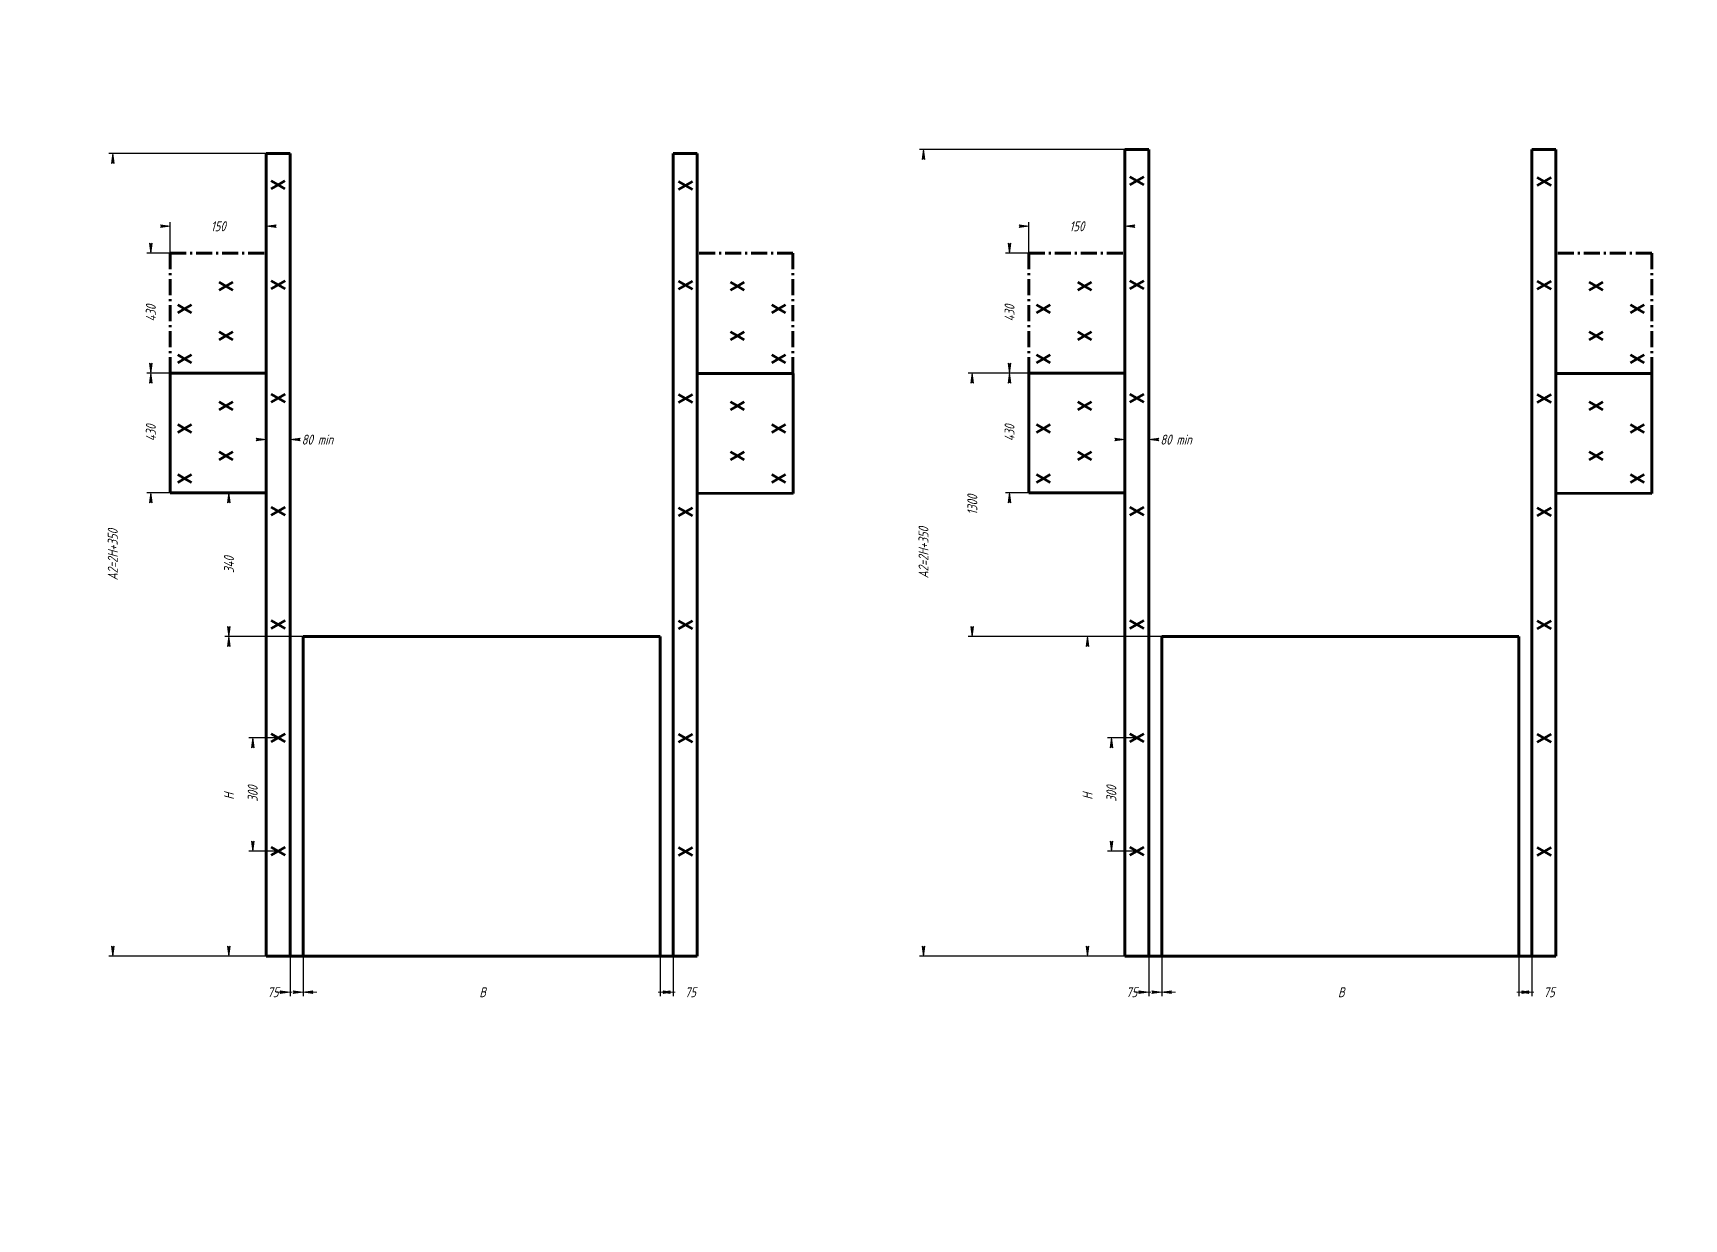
# Model space of a CAD drawing. Header units: millimetres. Extents: x 0 to 1680, y 0 to 594.
# Drawn here: x 853 to 1680, y 0 to 594 of the extents above; entities that cross this region are included whole.
import ezdxf

# ---------------------------------------------------------------- set-up
doc = ezdxf.new("R2010")
doc.units = ezdxf.units.MM
for name, pattern in [('K5LT_AXLED_REINFORCED', [13, 8, -2, 1, -2]), ('K5LT_BASIC', [0]), ('K5LT_THIN', [0])]:
    doc.linetypes.add(name, pattern=pattern)
doc.layers.add('Системный слой', color=7, linetype='Continuous')
doc.styles.add('KDIMTEXTSTYLE', font='GOST_AU.SHX', dxfattribs={"width": 0.96, "oblique": 15, "height": 5})
doc.dimstyles.new('KDIMSTYLE (1.00)', dxfattribs={"dimtxt": 5, "dimasz": 1, "dimexe": 2, "dimexo": 0, "dimgap": 1, "dimtad": 1, "dimtxsty": 'KDIMTEXTSTYLE', "dimsah": 1, "dimcen": 0, "dimdle": 1, "dimadec": 0, "dimazin": 0, "dimtfac": 0.667, "dimtmove": 0, "dimatfit": 3, "dimfxl": 1, "dimtvp": 1, "dimtolj": 1, "dimtzin": 0, "dimarcsym": 0})

# ---------------------------------------------------------------- blocks, each defined once
blk = doc.blocks.new('KDIMARROW_01')
at = {"layer": 'Системный слой'}
blk.add_hatch(color=0, dxfattribs=at).paths.add_polyline_path([(0, 0), (-5, 0.658262491226197), (-4.5, 5.51091059616309e-16), (-5, -0.6582624912261956)])
at = {"layer": 'Системный слой', "color": 0, "linetype": 'K5LT_THIN', "lineweight": 18}
for p, q in [((-4.5, 5.51091059616309e-16), (-5, 0.658262491226197)), ((-5, 0.658262491226197), (0, 0)), ((0, 0), (-5, -0.6582624912261956)), ((-5, -0.6582624912261956), (-4.5, 5.51091059616309e-16)), ((0, 0), (-1, 0))]:
    blk.add_line(p, q, dxfattribs=at)
blk = doc.blocks.new('KDIMARROW_02')
at = {"layer": 'Системный слой'}
blk.add_hatch(color=0, dxfattribs=at).paths.add_polyline_path([(4.5, -5.51091059616309e-16), (5, 0.6582624912261956), (0, 0), (5, -0.658262491226197)])
at = {"layer": 'Системный слой', "color": 0, "linetype": 'K5LT_THIN', "lineweight": 18}
for p, q in [((0, 0), (-1, 0)), ((5, 0.6582624912261956), (0, 0)), ((0, 0), (5, -0.658262491226197)), ((0, 0), (7, -8.572527594031472e-16)), ((4.5, -5.51091059616309e-16), (5, 0.6582624912261956)), ((5, -0.658262491226197), (4.5, -5.51091059616309e-16))]:
    blk.add_line(p, q, dxfattribs=at)

msp = doc.modelspace()

# ---------------------------------------------------------------- linework, layer by layer
at = {"layer": 'Системный слой', "color": 5, "linetype": 'K5LT_BASIC', "lineweight": 60, "true_color": 0x0000ff}
for p, q in [((969.5681612487085, 533.6944851289754), (981.5681612487085, 533.6944851289754)), ((969.5681612487085, 423.6944851289754), (969.5681612487085, 533.6944851289754)), ((981.5681612487085, 533.6944851289754), (981.5681612487085, 291.6944851289754)), ((1173.568161248709, 533.6944851289754), (1173.568161248709, 291.6944851289754)), ((1185.568161248709, 533.6944851289754), (1173.568161248709, 533.6944851289754)), ((1185.568161248709, 291.6944851289754), (1185.568161248709, 533.6944851289754)), ((1399.811869951039, 535.6944851289752), (1411.811869951039, 535.6944851289752)), ((1399.811869951039, 423.6944851289753), (1399.811869951039, 535.6944851289752)), ((1411.811869951039, 535.6944851289752), (1411.811869951039, 291.6944851289753)), ((1603.811869951039, 535.6944851289752), (1603.811869951039, 291.6944851289753)), ((1615.811869951039, 535.6944851289752), (1603.811869951039, 535.6944851289752)), ((1615.811869951039, 291.6944851289753), (1615.811869951039, 535.6944851289752)), ((1405.811869951039, 519.9237945333566), (1402.347768335901, 521.9237945333566)), ((1405.811869951039, 519.9237945333566), (1409.275971566177, 521.9237945333566)), ((1609.931231299624, 519.7046310610881), (1606.467129684486, 521.7046310610881)), ((1609.931231299624, 519.7046310610881), (1613.395332914761, 521.7046310610881)), ((975.5681612487085, 517.9237945333568), (972.1040596335708, 519.9237945333568)), ((975.5681612487085, 517.9237945333568), (972.1040596335708, 515.9237945333568)), ((975.5681612487085, 517.9237945333568), (979.0322628638463, 519.9237945333568)), ((975.5681612487085, 517.9237945333568), (979.0322628638463, 515.9237945333568)), ((1179.687522597293, 517.7046310610883), (1176.223420982155, 519.7046310610883)), ((1179.687522597293, 517.7046310610883), (1176.223420982155, 515.7046310610883)), ((1179.687522597293, 517.7046310610883), (1183.151624212431, 519.7046310610883)), ((1179.687522597293, 517.7046310610883), (1183.151624212431, 515.7046310610883)), ((1405.811869951039, 519.9237945333566), (1402.347768335901, 517.9237945333566)), ((1405.811869951039, 519.9237945333566), (1409.275971566177, 517.9237945333566)), ((1609.931231299624, 519.7046310610881), (1606.467129684486, 517.7046310610881)), ((1609.931231299624, 519.7046310610881), (1613.395332914761, 517.7046310610881)), ((969.5681612487085, 291.6944851289754), (969.5681612487085, 483.6944851289754)), ((1399.811869951039, 291.6944851289753), (1399.811869951039, 483.6944851289753)), ((949.4343544697149, 467.2854565652435), (945.9702528545772, 469.2854565652435)), ((949.4343544697149, 467.2854565652435), (945.9702528545772, 465.2854565652435)), ((949.4343544697149, 467.2854565652435), (952.8984560848526, 469.2854565652435)), ((949.4343544697149, 467.2854565652435), (952.8984560848526, 465.2854565652435)), ((975.583983928225, 467.9237945333567), (972.1198823130873, 469.9237945333567)), ((975.583983928225, 467.9237945333567), (972.1198823130873, 465.9237945333567)), ((975.583983928225, 467.9237945333567), (979.0480855433627, 469.9237945333567)), ((975.583983928225, 467.9237945333567), (979.0480855433627, 465.9237945333567)), ((1179.703345276809, 467.7046310610882), (1176.239243661671, 469.7046310610882)), ((1179.703345276809, 467.7046310610882), (1176.239243661671, 465.7046310610882)), ((1179.703345276809, 467.7046310610882), (1183.167446891947, 469.7046310610882)), ((1179.703345276809, 467.7046310610882), (1183.167446891947, 465.7046310610882)), ((1205.701968027702, 467.2854565652435), (1202.237866412564, 469.2854565652435)), ((1205.701968027702, 467.2854565652435), (1202.237866412564, 465.2854565652435)), ((1205.701968027702, 467.2854565652435), (1209.16606964284, 469.2854565652435)), ((1205.701968027702, 467.2854565652435), (1209.16606964284, 465.2854565652435)), ((1379.678063172046, 467.2854565652434), (1376.213961556908, 469.2854565652434)), ((1379.678063172046, 467.2854565652434), (1376.213961556908, 465.2854565652434)), ((1379.678063172046, 467.2854565652434), (1383.142164787183, 469.2854565652434)), ((1379.678063172046, 467.2854565652434), (1383.142164787183, 465.2854565652434)), ((1405.827692630556, 467.9237945333566), (1402.363591015418, 469.9237945333566)), ((1405.827692630556, 467.9237945333566), (1402.363591015418, 465.9237945333566)), ((1405.827692630556, 467.9237945333566), (1409.291794245693, 469.9237945333566)), ((1405.827692630556, 467.9237945333566), (1409.291794245693, 465.9237945333566)), ((1609.94705397914, 467.7046310610881), (1606.482952364002, 469.7046310610881)), ((1609.94705397914, 467.7046310610881), (1606.482952364002, 465.7046310610881)), ((1609.94705397914, 467.7046310610881), (1613.411155594278, 469.7046310610881)), ((1609.94705397914, 467.7046310610881), (1613.411155594278, 465.7046310610881)), ((1635.945676730033, 467.2854565652434), (1632.481575114895, 469.2854565652434)), ((1635.945676730033, 467.2854565652434), (1632.481575114895, 465.2854565652434)), ((1635.945676730033, 467.2854565652434), (1639.40977834517, 469.2854565652434)), ((1635.945676730033, 467.2854565652434), (1639.40977834517, 465.2854565652434)), ((928.7588176512033, 455.8989290420053), (925.2947160360657, 457.8989290420053)), ((928.7588176512033, 455.8989290420053), (925.2947160360657, 453.8989290420053)), ((928.7588176512033, 455.8989290420053), (932.2229192663411, 457.8989290420053)), ((928.7588176512033, 455.8989290420053), (932.2229192663411, 453.8989290420053)), ((1226.377504846214, 455.8989290420053), (1222.913403231076, 457.8989290420053)), ((1226.377504846214, 455.8989290420053), (1222.913403231076, 453.8989290420053)), ((1226.377504846214, 455.8989290420053), (1229.841606461351, 457.8989290420053)), ((1226.377504846214, 455.8989290420053), (1229.841606461351, 453.8989290420053)), ((1359.002526353534, 455.8989290420052), (1355.538424738396, 457.8989290420052)), ((1359.002526353534, 455.8989290420052), (1355.538424738396, 453.8989290420052)), ((1359.002526353534, 455.8989290420052), (1362.466627968672, 457.8989290420052)), ((1359.002526353534, 455.8989290420052), (1362.466627968672, 453.8989290420052)), ((1656.621213548544, 455.8989290420052), (1653.157111933407, 457.8989290420052)), ((1656.621213548544, 455.8989290420052), (1653.157111933407, 453.8989290420052)), ((1656.621213548544, 455.8989290420052), (1660.085315163682, 457.8989290420052)), ((1656.621213548544, 455.8989290420052), (1660.085315163682, 453.8989290420052)), ((949.4343544697149, 442.2650605602333), (945.9702528545772, 444.2650605602333)), ((949.4343544697149, 442.2650605602333), (945.9702528545772, 440.2650605602333)), ((949.4343544697149, 442.2650605602333), (952.8984560848526, 444.2650605602333)), ((949.4343544697149, 442.2650605602333), (952.8984560848526, 440.2650605602333)), ((1205.701968027702, 442.2650605602333), (1202.237866412564, 444.2650605602333)), ((1205.701968027702, 442.2650605602333), (1202.237866412564, 440.2650605602333)), ((1205.701968027702, 442.2650605602333), (1209.16606964284, 444.2650605602333)), ((1205.701968027702, 442.2650605602333), (1209.16606964284, 440.2650605602333)), ((1379.678063172046, 442.2650605602332), (1376.213961556908, 444.2650605602332)), ((1379.678063172046, 442.2650605602332), (1376.213961556908, 440.2650605602332)), ((1379.678063172046, 442.2650605602332), (1383.142164787183, 444.2650605602332)), ((1379.678063172046, 442.2650605602332), (1383.142164787183, 440.2650605602332)), ((1635.945676730033, 442.2650605602332), (1632.481575114895, 444.2650605602332)), ((1635.945676730033, 442.2650605602332), (1632.481575114895, 440.2650605602332)), ((1635.945676730033, 442.2650605602332), (1639.40977834517, 444.2650605602332)), ((1635.945676730033, 442.2650605602332), (1639.40977834517, 440.2650605602332)), ((928.7588176512033, 430.8785330369951), (925.2947160360657, 432.8785330369951)), ((928.7588176512033, 430.8785330369951), (925.2947160360657, 428.8785330369951)), ((928.7588176512033, 430.8785330369951), (932.2229192663411, 432.8785330369951)), ((928.7588176512033, 430.8785330369951), (932.2229192663411, 428.8785330369951)), ((1226.377504846214, 430.8785330369951), (1222.913403231076, 432.8785330369951)), ((1226.377504846214, 430.8785330369951), (1222.913403231076, 428.8785330369951)), ((1226.377504846214, 430.8785330369951), (1229.841606461351, 432.8785330369951)), ((1226.377504846214, 430.8785330369951), (1229.841606461351, 428.8785330369951)), ((1359.002526353534, 430.878533036995), (1355.538424738396, 432.878533036995)), ((1359.002526353534, 430.878533036995), (1355.538424738396, 428.878533036995)), ((1359.002526353534, 430.878533036995), (1362.466627968672, 432.878533036995)), ((1359.002526353534, 430.878533036995), (1362.466627968672, 428.878533036995)), ((1656.621213548544, 430.878533036995), (1653.157111933407, 432.878533036995)), ((1656.621213548544, 430.878533036995), (1653.157111933407, 428.878533036995)), ((1656.621213548544, 430.878533036995), (1660.085315163682, 432.878533036995)), ((1656.621213548544, 430.878533036995), (1660.085315163682, 428.878533036995)), ((921.5681612487085, 363.6944851289754), (921.5681612487085, 423.6944851289754)), ((921.5681612487085, 423.6944851289754), (969.5681612487085, 423.6944851289754)), ((1233.70728820071, 423.4355923264967), (1185.707354241835, 423.5152160897304)), ((1233.607758496668, 363.4356748779034), (1233.70728820071, 423.4355923264967)), ((1351.811869951039, 363.6944851289753), (1351.811869951039, 423.6944851289753)), ((1351.811869951039, 423.6944851289753), (1399.811869951039, 423.6944851289753)), ((1663.950996903041, 423.4355923264966), (1615.951062944166, 423.5152160897302)), ((1663.851467198999, 363.4356748779033), (1663.950996903041, 423.4355923264966)), ((949.4343544697149, 407.2854565652435), (945.9702528545772, 409.2854565652435)), ((949.4343544697149, 407.2854565652435), (945.9702528545772, 405.2854565652435)), ((949.4343544697149, 407.2854565652435), (952.8984560848526, 409.2854565652435)), ((949.4343544697149, 407.2854565652435), (952.8984560848526, 405.2854565652435)), ((975.5760725884668, 411.1938368337924), (972.1119709733291, 413.1938368337924)), ((975.5760725884668, 411.1938368337924), (972.1119709733291, 409.1938368337924)), ((975.5760725884668, 411.1938368337924), (979.0401742036045, 413.1938368337924)), ((975.5760725884668, 411.1938368337924), (979.0401742036045, 409.1938368337924)), ((1179.695433937051, 410.9746733615239), (1176.231332321913, 412.9746733615239)), ((1179.695433937051, 410.9746733615239), (1176.231332321913, 408.9746733615239)), ((1179.695433937051, 410.9746733615239), (1183.159535552189, 412.9746733615239)), ((1179.695433937051, 410.9746733615239), (1183.159535552189, 408.9746733615239)), ((1205.701968027702, 407.2854565652435), (1202.237866412564, 409.2854565652435)), ((1205.701968027702, 407.2854565652435), (1202.237866412564, 405.2854565652435)), ((1205.701968027702, 407.2854565652435), (1209.16606964284, 409.2854565652435)), ((1205.701968027702, 407.2854565652435), (1209.16606964284, 405.2854565652435)), ((1379.678063172046, 407.2854565652434), (1376.213961556908, 409.2854565652434)), ((1379.678063172046, 407.2854565652434), (1376.213961556908, 405.2854565652434)), ((1379.678063172046, 407.2854565652434), (1383.142164787183, 409.2854565652434)), ((1379.678063172046, 407.2854565652434), (1383.142164787183, 405.2854565652434)), ((1405.819781290797, 411.1938368337923), (1402.35567967566, 413.1938368337923)), ((1405.819781290797, 411.1938368337923), (1402.35567967566, 409.1938368337923)), ((1405.819781290797, 411.1938368337923), (1409.283882905935, 413.1938368337923)), ((1405.819781290797, 411.1938368337923), (1409.283882905935, 409.1938368337923)), ((1609.939142639382, 410.9746733615238), (1606.475041024244, 412.9746733615238)), ((1609.939142639382, 410.9746733615238), (1606.475041024244, 408.9746733615238)), ((1609.939142639382, 410.9746733615238), (1613.403244254519, 412.9746733615238)), ((1609.939142639382, 410.9746733615238), (1613.403244254519, 408.9746733615238)), ((1635.945676730033, 407.2854565652434), (1632.481575114895, 409.2854565652434)), ((1635.945676730033, 407.2854565652434), (1632.481575114895, 405.2854565652434)), ((1635.945676730033, 407.2854565652434), (1639.409778345171, 409.2854565652434)), ((1635.945676730033, 407.2854565652434), (1639.409778345171, 405.2854565652434)), ((928.7588176512035, 395.8989290420053), (925.2947160360657, 397.8989290420053)), ((928.7588176512035, 395.8989290420053), (932.2229192663411, 397.8989290420053)), ((1226.377504846214, 395.8989290420053), (1222.913403231076, 397.8989290420053)), ((1226.377504846214, 395.8989290420053), (1229.841606461352, 397.8989290420053)), ((1359.002526353534, 395.8989290420052), (1355.538424738396, 397.8989290420052)), ((1359.002526353534, 395.8989290420052), (1362.466627968672, 397.8989290420052)), ((1656.621213548544, 395.8989290420052), (1653.157111933407, 397.8989290420052)), ((1656.621213548544, 395.8989290420052), (1660.085315163682, 397.8989290420052)), ((928.7588176512035, 395.8989290420053), (925.2947160360657, 393.8989290420053)), ((928.7588176512035, 395.8989290420053), (932.2229192663411, 393.8989290420053)), ((1226.377504846214, 395.8989290420053), (1222.913403231076, 393.8989290420053)), ((1226.377504846214, 395.8989290420053), (1229.841606461352, 393.8989290420053)), ((1359.002526353534, 395.8989290420052), (1355.538424738396, 393.8989290420052)), ((1359.002526353534, 395.8989290420052), (1362.466627968672, 393.8989290420052)), ((1656.621213548544, 395.8989290420052), (1653.157111933407, 393.8989290420052)), ((1656.621213548544, 395.8989290420052), (1660.085315163682, 393.8989290420052)), ((949.4343544697149, 382.2650605602333), (945.9702528545772, 384.2650605602333)), ((949.4343544697149, 382.2650605602333), (945.9702528545772, 380.2650605602333)), ((949.4343544697149, 382.2650605602333), (952.8984560848526, 384.2650605602333)), ((949.4343544697149, 382.2650605602333), (952.8984560848526, 380.2650605602333)), ((1205.701968027702, 382.2650605602333), (1202.237866412564, 384.2650605602333)), ((1205.701968027702, 382.2650605602333), (1202.237866412564, 380.2650605602333)), ((1205.701968027702, 382.2650605602333), (1209.16606964284, 384.2650605602333)), ((1205.701968027702, 382.2650605602333), (1209.16606964284, 380.2650605602333)), ((1379.678063172046, 382.2650605602332), (1376.213961556908, 384.2650605602332)), ((1379.678063172046, 382.2650605602332), (1376.213961556908, 380.2650605602332)), ((1379.678063172046, 382.2650605602332), (1383.142164787183, 384.2650605602332)), ((1379.678063172046, 382.2650605602332), (1383.142164787183, 380.2650605602332)), ((1635.945676730033, 382.2650605602332), (1632.481575114895, 384.2650605602332)), ((1635.945676730033, 382.2650605602332), (1632.481575114895, 380.2650605602332)), ((1635.945676730033, 382.2650605602332), (1639.409778345171, 384.2650605602332)), ((1635.945676730033, 382.2650605602332), (1639.409778345171, 380.2650605602332)), ((928.7588176512035, 370.8785330369951), (925.2947160360657, 372.8785330369951)), ((928.7588176512035, 370.8785330369951), (932.2229192663411, 372.8785330369951)), ((1226.377504846214, 370.8785330369951), (1222.913403231076, 372.8785330369951)), ((1226.377504846214, 370.8785330369951), (1229.841606461352, 372.8785330369951)), ((1359.002526353534, 370.878533036995), (1355.538424738396, 372.878533036995)), ((1359.002526353534, 370.878533036995), (1362.466627968672, 372.878533036995)), ((1656.621213548544, 370.878533036995), (1653.157111933407, 372.878533036995)), ((1656.621213548544, 370.878533036995), (1660.085315163682, 372.878533036995)), ((928.7588176512035, 370.8785330369951), (925.2947160360657, 368.8785330369951)), ((928.7588176512035, 370.8785330369951), (932.2229192663411, 368.8785330369951)), ((1226.377504846214, 370.8785330369951), (1222.913403231076, 368.8785330369951)), ((1226.377504846214, 370.8785330369951), (1229.841606461352, 368.8785330369951)), ((1359.002526353534, 370.878533036995), (1355.538424738396, 368.878533036995)), ((1359.002526353534, 370.878533036995), (1362.466627968672, 368.878533036995)), ((1656.621213548544, 370.878533036995), (1653.157111933407, 368.878533036995)), ((1656.621213548544, 370.878533036995), (1660.085315163682, 368.878533036995)), ((969.5681612487085, 363.6944851289754), (921.5681612487085, 363.6944851289754)), ((975.583983928225, 354.4638791342281), (972.1198823130873, 356.4638791342281)), ((975.583983928225, 354.4638791342281), (979.0480855433627, 356.4638791342281)), ((1179.703345276809, 354.2447156619596), (1176.239243661671, 356.2447156619596)), ((1179.703345276809, 354.2447156619596), (1183.167446891947, 356.2447156619596)), ((1185.607824537793, 363.515298641137), (1233.607758496668, 363.4356748779034)), ((1399.811869951039, 363.6944851289753), (1351.811869951039, 363.6944851289753)), ((1405.827692630556, 354.463879134228), (1402.363591015418, 356.463879134228)), ((1405.827692630556, 354.463879134228), (1409.291794245693, 356.463879134228)), ((1609.94705397914, 354.2447156619595), (1606.482952364002, 356.2447156619595)), ((1609.94705397914, 354.2447156619595), (1613.411155594278, 356.2447156619595)), ((1615.851533240124, 363.5152986411369), (1663.851467198999, 363.4356748779033)), ((975.583983928225, 354.4638791342281), (972.1198823130873, 352.4638791342281)), ((975.583983928225, 354.4638791342281), (979.0480855433627, 352.4638791342281)), ((1179.703345276809, 354.2447156619596), (1176.239243661671, 352.2447156619596)), ((1179.703345276809, 354.2447156619596), (1183.167446891947, 352.2447156619596)), ((1405.827692630556, 354.463879134228), (1402.363591015418, 352.463879134228)), ((1405.827692630556, 354.463879134228), (1409.291794245693, 352.463879134228)), ((1609.94705397914, 354.2447156619595), (1606.482952364002, 352.2447156619595)), ((1609.94705397914, 354.2447156619595), (1613.411155594278, 352.2447156619595)), ((975.5918952679832, 297.7339214346638), (972.1277936528454, 299.7339214346638)), ((975.5918952679832, 297.7339214346638), (979.055996883121, 299.7339214346638)), ((1179.711256616567, 297.5147579623953), (1176.24715500143, 299.5147579623953)), ((1179.711256616567, 297.5147579623953), (1183.175358231705, 299.5147579623953)), ((1405.835603970314, 297.7339214346637), (1402.371502355176, 299.7339214346637)), ((1405.835603970314, 297.7339214346637), (1409.299705585452, 299.7339214346637)), ((1609.954965318898, 297.5147579623952), (1606.49086370376, 299.5147579623952)), ((1609.954965318898, 297.5147579623952), (1613.419066934036, 299.5147579623952)), ((969.5681612487085, 131.6944851289753), (969.5681612487085, 291.6944851289754)), ((975.5918952679832, 297.7339214346638), (972.1277936528454, 295.7339214346638)), ((975.5918952679832, 297.7339214346638), (979.055996883121, 295.7339214346638)), ((981.5681612487085, 291.6944851289754), (981.5681612487085, 131.6944851289753)), ((1167.078256987054, 291.6944851289754), (988.058065510363, 291.6944851289754)), ((988.058065510363, 131.6944851289753), (988.058065510363, 291.6944851289754)), ((1167.078256987054, 131.6944851289753), (1167.078256987054, 291.6944851289754)), ((1173.568161248709, 131.6944851289753), (1173.568161248709, 291.6944851289753)), ((1179.711256616567, 297.5147579623953), (1176.24715500143, 295.5147579623953)), ((1179.711256616567, 297.5147579623953), (1183.175358231705, 295.5147579623953)), ((1185.568161248709, 131.6944851289753), (1185.568161248709, 291.6944851289754)), ((1399.811869951039, 131.6944851289752), (1399.811869951039, 291.6944851289753)), ((1405.835603970314, 297.7339214346637), (1402.371502355176, 295.7339214346637)), ((1405.835603970314, 297.7339214346637), (1409.299705585452, 295.7339214346637)), ((1411.811869951039, 291.6944851289753), (1411.811869951039, 131.6944851289752)), ((1597.321965689385, 291.6944851289753), (1418.301774212694, 291.6944851289753)), ((1418.301774212694, 131.6944851289752), (1418.301774212694, 291.6944851289753)), ((1597.321965689385, 131.6944851289752), (1597.321965689385, 291.6944851289753)), ((1603.811869951039, 131.6944851289752), (1603.811869951039, 291.6944851289752)), ((1609.954965318898, 297.5147579623952), (1606.49086370376, 295.5147579623952)), ((1609.954965318898, 297.5147579623952), (1613.419066934036, 295.5147579623952)), ((1615.811869951039, 131.6944851289752), (1615.811869951039, 291.6944851289753)), ((975.5998066077414, 241.0039637350995), (972.1357049926037, 243.0039637350995)), ((975.5998066077414, 241.0039637350995), (972.1357049926037, 239.0039637350995)), ((975.5998066077414, 241.0039637350995), (979.0639082228791, 243.0039637350995)), ((975.5998066077414, 241.0039637350995), (979.0639082228791, 239.0039637350995)), ((1179.719167956326, 240.784800262831), (1176.255066341188, 242.784800262831)), ((1179.719167956326, 240.784800262831), (1176.255066341188, 238.784800262831)), ((1179.719167956326, 240.784800262831), (1183.183269571463, 242.784800262831)), ((1179.719167956326, 240.784800262831), (1183.183269571463, 238.784800262831)), ((1405.843515310072, 241.0039637350994), (1402.379413694934, 243.0039637350994)), ((1405.843515310072, 241.0039637350994), (1402.379413694934, 239.0039637350994)), ((1405.843515310072, 241.0039637350994), (1409.30761692521, 243.0039637350994)), ((1405.843515310072, 241.0039637350994), (1409.30761692521, 239.0039637350994)), ((1609.962876658656, 240.7848002628309), (1606.498775043519, 242.7848002628309)), ((1609.962876658656, 240.7848002628309), (1606.498775043519, 238.7848002628309)), ((1609.962876658656, 240.7848002628309), (1613.426978273794, 242.7848002628309)), ((1609.962876658656, 240.7848002628309), (1613.426978273794, 238.7848002628309)), ((975.6077179474996, 184.2740060355351), (972.143616332362, 186.2740060355351)), ((975.6077179474996, 184.2740060355351), (972.143616332362, 182.2740060355351)), ((975.6077179474996, 184.2740060355351), (979.0718195626373, 186.2740060355351)), ((975.6077179474996, 184.2740060355351), (979.0718195626373, 182.2740060355351)), ((1179.727079296084, 184.0548425632666), (1176.262977680946, 186.0548425632666)), ((1179.727079296084, 184.0548425632666), (1176.262977680946, 182.0548425632666)), ((1179.727079296084, 184.0548425632666), (1183.191180911222, 186.0548425632666)), ((1179.727079296084, 184.0548425632666), (1183.191180911222, 182.0548425632666)), ((1405.85142664983, 184.274006035535), (1402.387325034693, 186.274006035535)), ((1405.85142664983, 184.274006035535), (1402.387325034693, 182.274006035535)), ((1405.85142664983, 184.274006035535), (1409.315528264968, 186.274006035535)), ((1405.85142664983, 184.274006035535), (1409.315528264968, 182.274006035535)), ((1609.970787998415, 184.0548425632665), (1606.506686383277, 186.0548425632665)), ((1609.970787998415, 184.0548425632665), (1606.506686383277, 182.0548425632665)), ((1609.970787998415, 184.0548425632665), (1613.434889613552, 186.0548425632665)), ((1609.970787998415, 184.0548425632665), (1613.434889613552, 182.0548425632665)), ((969.5681612487085, 131.6944851289753), (981.5681612487085, 131.6944851289753)), ((977.5681612487085, 131.6944851289753), (1177.568161248709, 131.6944851289753)), ((1173.568161248709, 131.6944851289753), (1185.568161248709, 131.6944851289753)), ((1399.811869951039, 131.6944851289752), (1411.811869951039, 131.6944851289752)), ((1407.811869951039, 131.6944851289752), (1607.811869951039, 131.6944851289752)), ((1603.811869951039, 131.6944851289752), (1615.811869951039, 131.6944851289752))]:
    msp.add_line(p, q, dxfattribs=at)
at = {"layer": 'Системный слой', "color": 5, "linetype": 'K5LT_AXLED_REINFORCED', "lineweight": 60, "true_color": 0x0000ff}
for p, q in [((921.5681612487085, 483.6944851289754), (969.5681612487085, 483.6944851289754)), ((921.5681612487085, 423.6944851289754), (921.5681612487085, 483.6944851289754)), ((1233.568161248709, 483.6944851289754), (1185.568161248709, 483.6944851289754)), ((1233.568161248709, 423.6944851289754), (1233.568161248709, 483.6944851289754)), ((1351.811869951039, 423.6944851289753), (1351.811869951039, 483.6944851289753)), ((1351.811869951039, 483.6944851289753), (1399.811869951039, 483.6944851289753)), ((1663.811869951039, 483.6944851289753), (1615.811869951039, 483.6944851289753)), ((1663.811869951039, 423.6944851289753), (1663.811869951039, 483.6944851289753))]:
    msp.add_line(p, q, dxfattribs=at)

# ---------------------------------------------------------------- dimensions: what is measured, and where the dimension line sits
at = {"layer": 'Системный слой', "color": 7}
for base, p1, p2, angle, location, text in [((892.7435876286696, 533.6944851289754), (969.5681612487085, 131.6944851289753), (969.5681612487085, 533.6944851289754), 90, (892.7435876286696, 332.6944851289754), '\\H5.0;\\W0.965;\\Q15;\\Q15;A2=\\H5.0;\\W0.965;\\Q15;\\H5.0;\\W0.965;\\Q15;\\Q15;2H+350\\H5.0;\\W0.965;\\Q15;\\Q15; '), ((1298.964921416424, 535.6944851289752), (1399.811869951039, 131.6944851289752), (1399.811869951039, 535.6944851289752), 90, (1298.964921416424, 333.6944851289752), '\\H5.0;\\W0.965;\\Q15;\\Q15;A2=\\H5.0;\\W0.965;\\Q15;\\H5.0;\\W0.965;\\Q15;\\Q15;2H+350\\H5.0;\\W0.965;\\Q15;\\Q15; '), ((911.8167150586546, 423.6944851289754), (921.5681612487085, 483.6944851289754), (921.5681612487085, 423.6944851289754), 90, (911.8167150586546, 453.6944851289754), '\\H5.0;\\W0.965;\\Q15;\\H5.0;\\W0.965;\\Q15;\\Q15;430'), ((1342.060423760985, 423.6944851289753), (1351.811869951039, 483.6944851289753), (1351.811869951039, 423.6944851289753), 90, (1342.060423760985, 453.6944851289753), '\\H5.0;\\W0.965;\\Q15;\\H5.0;\\W0.965;\\Q15;\\Q15;430'), ((911.8167150586546, 363.6944851289754), (921.5681612487085, 423.6944851289754), (929.5681612487085, 363.6944851289754), 90, (911.8167150586546, 393.6944851289754), '\\H5.0;\\W0.965;\\Q15;\\H5.0;\\W0.965;\\Q15;\\Q15;430'), ((1323.411550039358, 423.6944851289753), (1399.811869951039, 291.6944851289753), (1351.811869951039, 423.6944851289753), 90, (1323.411550039358, 357.6944851289753), '\\H5.0;\\W0.965;\\Q15;\\H5.0;\\W0.965;\\Q15;\\Q15;1300'), ((1342.060423760985, 363.6944851289753), (1351.811869951039, 423.6944851289753), (1351.811869951039, 363.6944851289753), 90, (1342.060423760985, 393.6944851289753), '\\H5.0;\\W0.965;\\Q15;\\H5.0;\\W0.965;\\Q15;\\Q15;430'), ((950.9257380846503, 363.6944851289754), (969.5681612487085, 291.6944851289754), (969.5681612487085, 363.6944851289754), 90, (950.9257380846503, 327.6944851289754), '\\H5.0;\\W0.965;\\Q15;\\H5.0;\\W0.965;\\Q15;\\Q15;340'), ((950.9257380846503, 291.6944851289754), (977.5681612487085, 131.6944851289753), (988.058065510363, 291.6944851289754), 90, (950.9257380846503, 211.6944851289754), '\\H5.0;\\W0.965;\\Q15;\\H5.0;\\W0.965;\\Q15;\\Q15;H'), ((1381.169446786981, 291.6944851289753), (1407.811869951039, 131.6944851289752), (1418.301774212694, 291.6944851289753), 90, (1381.169446786981, 211.6944851289753), '\\H5.0;\\W0.965;\\Q15;\\H5.0;\\W0.965;\\Q15;\\Q15;H'), ((962.8502527644846, 241.0021857317956), (975.6077179474996, 184.2740060355351), (975.5998066077414, 241.0039637350995), 90.0079902470209, (962.8541575357917, 213.0021860040677), '\\H5.0;\\W0.965;\\Q15;\\H5.0;\\W0.965;\\Q15;\\Q15;300'), ((1393.093961466815, 241.0021857317955), (1405.85142664983, 184.274006035535), (1405.843515310072, 241.0039637350994), 90.00799024702067, (1393.097866238122, 213.0021860040676), '\\H5.0;\\W0.965;\\Q15;\\H5.0;\\W0.965;\\Q15;\\Q15;300')]:
    msp.add_linear_dim(base=base, p1=p1, p2=p2, angle=angle, location=location, text=text, dimstyle='KDIMSTYLE (1.00)', override={"dimexo": 0, "dimblk1": 'KDIMARROW_01', "dimblk2": 'KDIMARROW_01', "dimse1": 0, "dimse2": 0, "dimclrt": 7, "dimtolj": 1}, dxfattribs=at).render()
for base, p1, p2, location, text, override in [((921.5681612487085, 497.2276407608703), (969.5681612487085, 483.6944851289754), (921.5681612487085, 483.6944851289754), (945.5681612487085, 497.2276407608703), '\\H5.0;\\W0.965;\\Q15;\\H5.0;\\W0.965;\\Q15;\\Q15;150', {"dimexo": 0, "dimblk1": 'KDIMARROW_01', "dimblk2": 'KDIMARROW_01', "dimse1": 0, "dimse2": 0, "dimclrt": 7, "dimtolj": 1}), ((1351.811869951039, 497.2276407608702), (1399.811869951039, 483.6944851289753), (1351.811869951039, 483.6944851289753), (1375.811869951039, 497.2276407608702), '\\H5.0;\\W0.965;\\Q15;\\H5.0;\\W0.965;\\Q15;\\Q15;150', {"dimexo": 0, "dimblk1": 'KDIMARROW_01', "dimblk2": 'KDIMARROW_01', "dimse1": 0, "dimse2": 0, "dimclrt": 7, "dimtolj": 1}), ((969.5681612487085, 390.3520480120047), (981.5681612487085, 323.6944851289754), (969.5681612487085, 323.6944851289754), (995.2629530425318, 390.3520480120047), '\\H5.0;\\W0.965;\\Q15;\\H5.0;\\W0.965;\\Q15;\\Q15;80\\H5.0;\\W0.965;\\Q15;\\Q15; min', {"dimexo": 0, "dimblk1": 'KDIMARROW_01', "dimblk2": 'KDIMARROW_01', "dimse1": 0, "dimse2": 0, "dimclrt": 7, "dimtolj": 1}), ((1399.811869951039, 390.3520480120046), (1411.811869951039, 323.6944851289753), (1399.811869951039, 323.6944851289753), (1425.506661744862, 390.3520480120046), '\\H5.0;\\W0.965;\\Q15;\\H5.0;\\W0.965;\\Q15;\\Q15;80\\H5.0;\\W0.965;\\Q15;\\Q15; min', {"dimexo": 0, "dimblk1": 'KDIMARROW_01', "dimblk2": 'KDIMARROW_01', "dimse1": 0, "dimse2": 0, "dimclrt": 7, "dimtolj": 1}), ((988.058065510363, 113.5834802251634), (981.5681612487085, 131.6944851289753), (988.058065510363, 131.6944851289753), (972.9665987487085, 113.5834802251634), '\\H5.0;\\W0.965;\\Q15;\\H5.0;\\W0.965;\\Q15;\\Q15;75', {"dimexo": 0, "dimblk1": 'KDIMARROW_02', "dimblk2": 'KDIMARROW_02', "dimse1": 0, "dimse2": 0, "dimclrt": 7, "dimtolj": 1}), ((988.058065510363, 113.5834802251634), (1167.078256987054, 131.6944851289753), (988.058065510363, 131.6944851289753), (1078.058065510363, 113.5834802251634), '\\H5.0;\\W0.965;\\Q15;\\H5.0;\\W0.965;\\Q15;\\Q15;B', {"dimexo": 0, "dimblk1": 'KDIMARROW_01', "dimblk2": 'KDIMARROW_01', "dimse1": 0, "dimse2": 0, "dimclrt": 7, "dimtolj": 1}), ((1167.078256987054, 113.5834802251634), (1173.568161248709, 131.6944851289753), (1167.078256987054, 131.6944851289753), (1182.169723748709, 113.5834802251634), '\\H5.0;\\W0.965;\\Q15;\\H5.0;\\W0.965;\\Q15;\\Q15;75', {"dimexo": 0, "dimblk1": 'KDIMARROW_02', "dimblk2": 'KDIMARROW_02', "dimse1": 0, "dimse2": 0, "dimclrt": 7, "dimtolj": 1}), ((1418.301774212694, 113.5834802251633), (1411.811869951039, 131.6944851289752), (1418.301774212694, 131.6944851289752), (1403.210307451039, 113.5834802251633), '\\H5.0;\\W0.965;\\Q15;\\H5.0;\\W0.965;\\Q15;\\Q15;75', {"dimexo": 0, "dimblk1": 'KDIMARROW_02', "dimblk2": 'KDIMARROW_02', "dimse1": 0, "dimse2": 0, "dimclrt": 7, "dimtolj": 1}), ((1418.301774212694, 113.5834802251633), (1597.321965689385, 131.6944851289752), (1418.301774212694, 131.6944851289752), (1508.301774212694, 113.5834802251633), '\\H5.0;\\W0.965;\\Q15;\\H5.0;\\W0.965;\\Q15;\\Q15;B', {"dimexo": 0, "dimblk1": 'KDIMARROW_01', "dimblk2": 'KDIMARROW_01', "dimse1": 0, "dimse2": 0, "dimclrt": 7, "dimtolj": 1}), ((1597.321965689385, 113.5834802251633), (1603.811869951039, 131.6944851289752), (1597.321965689385, 131.6944851289752), (1612.413432451039, 113.5834802251633), '\\H5.0;\\W0.965;\\Q15;\\H5.0;\\W0.965;\\Q15;\\Q15;75', {"dimexo": 0, "dimblk1": 'KDIMARROW_02', "dimblk2": 'KDIMARROW_02', "dimse1": 0, "dimse2": 0, "dimclrt": 7, "dimtolj": 1})]:
    msp.add_linear_dim(base=base, p1=p1, p2=p2, location=location, text=text, dimstyle='KDIMSTYLE (1.00)', override=override, dxfattribs=at).render()

doc.saveas('drawing.dxf')
